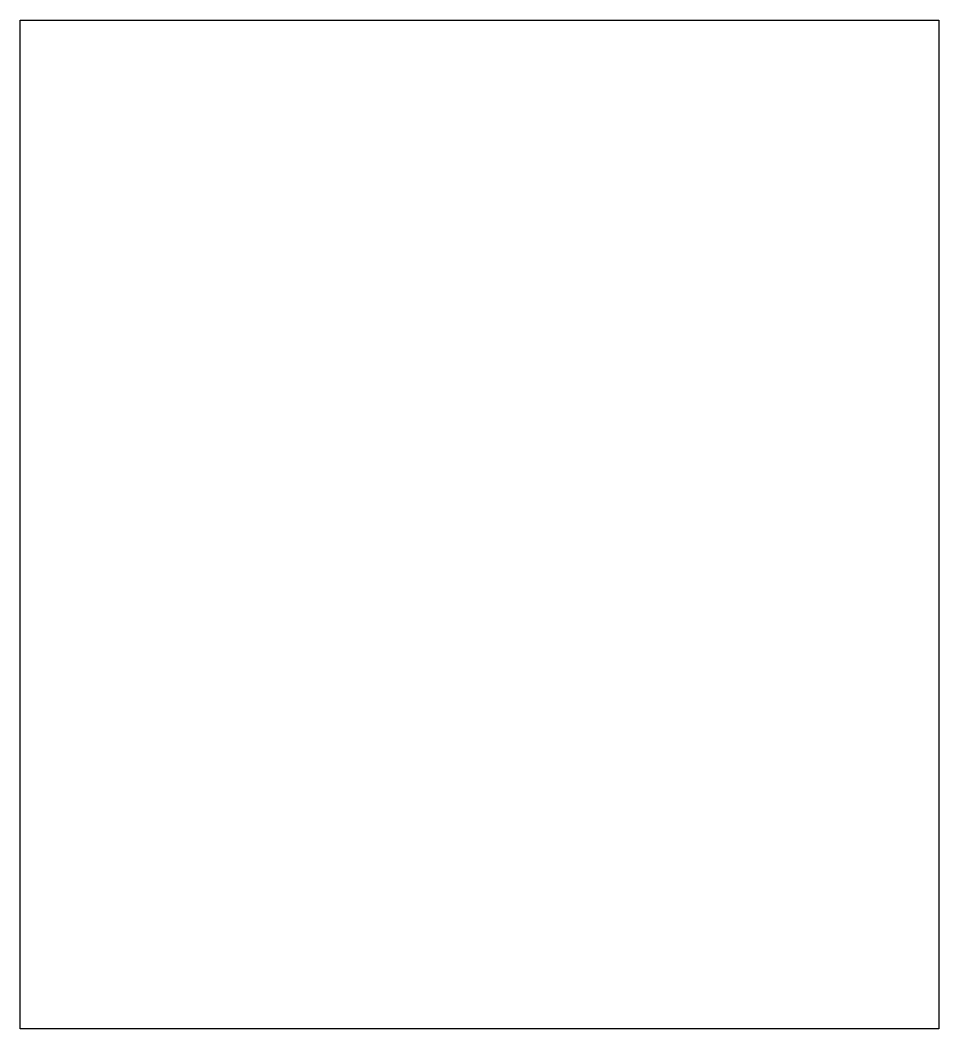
# Model space of a CAD drawing. Extents: x 1.28 to 2.69, y 0 to 1.56.
import ezdxf

# ---------------------------------------------------------------- set-up
doc = ezdxf.new("R2010")
doc.units = 0
doc.layers.get('0').update_dxf_attribs({"linetype": 'CONTINUOUS'})

msp = doc.modelspace()

# ---------------------------------------------------------------- linework, layer by layer
at = {"color": 0}
for p, q in [((1.27778, 0), (1.27778, 1.55556)), ((1.27778, 1.55556), (2.69444, 1.55556)), ((2.69444, 1.55556), (2.69444, 0)), ((2.69444, 0), (1.27778, 0))]:
    msp.add_line(p, q, dxfattribs=at)

doc.saveas('drawing.dxf')
